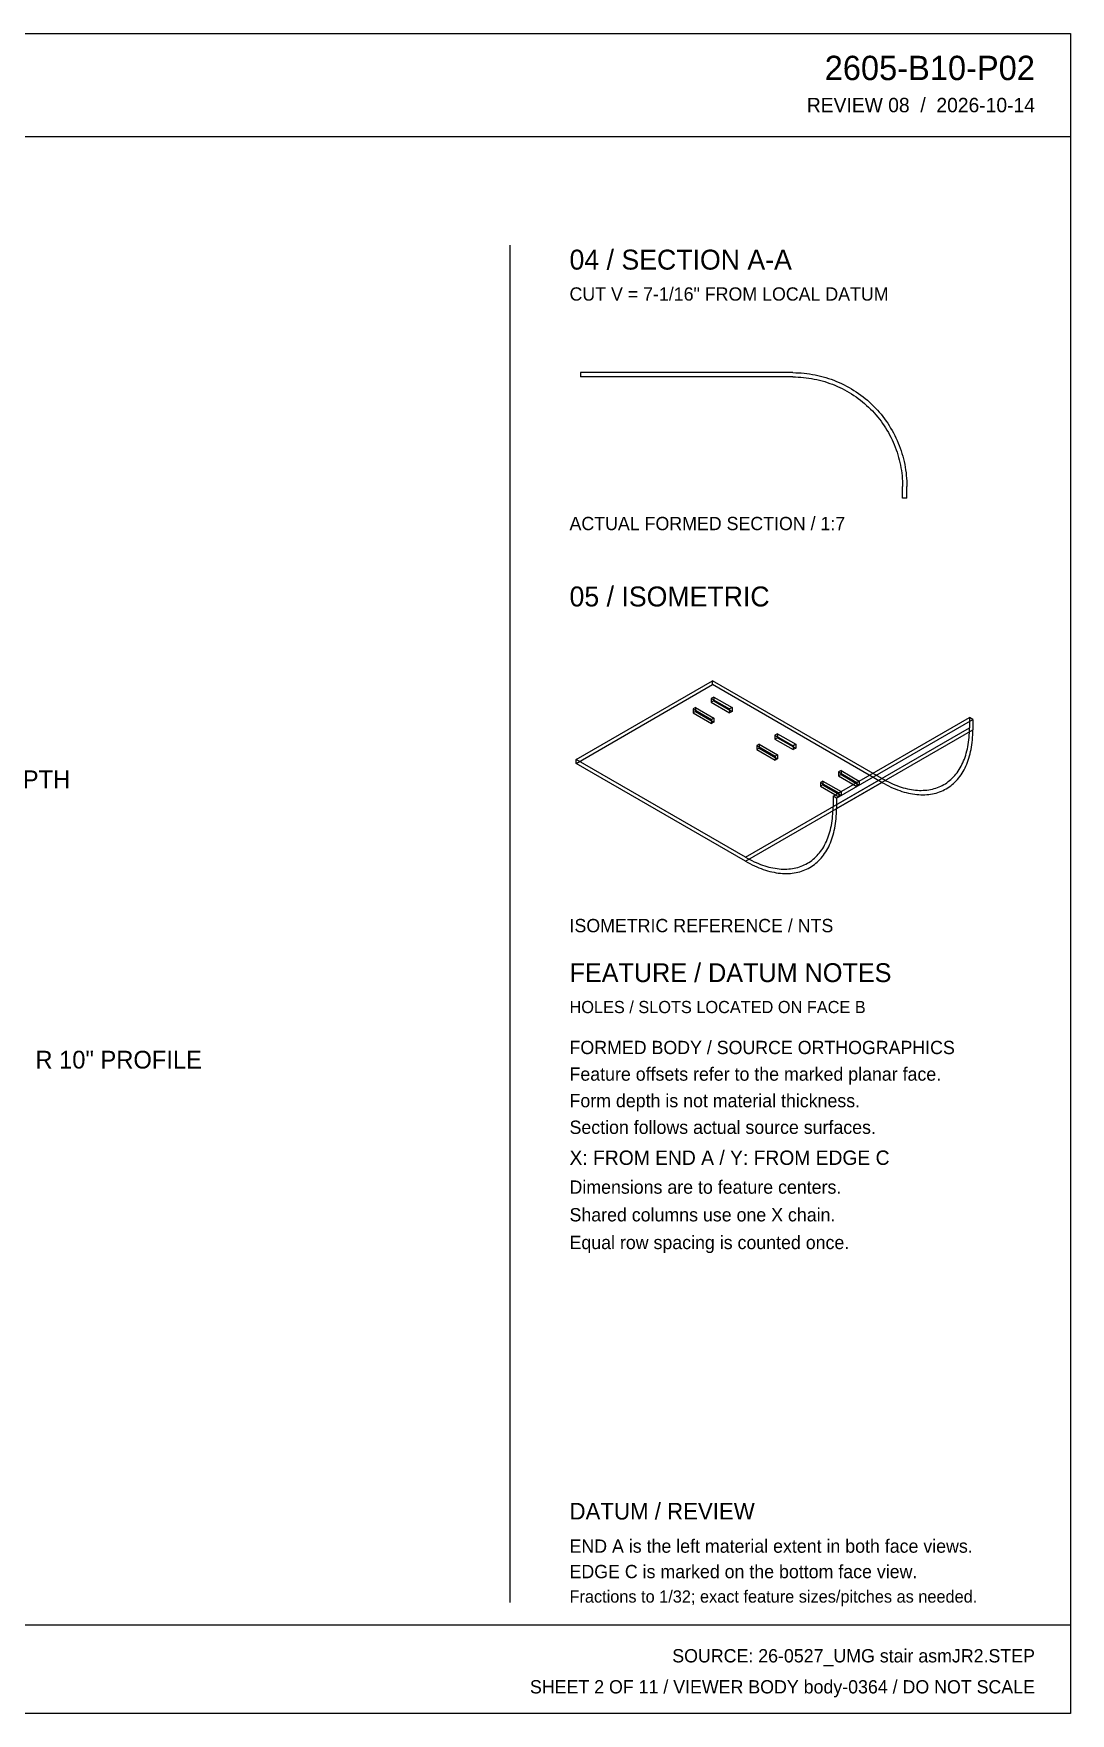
# Model space of a CAD drawing. Header units: inches. Extents: x 2 to 134, y 2 to 86.
# Drawn here: x 82.1 to 134.1, y 1.9 to 86.1 of the extents above; entities that cross this region are included whole.
import ezdxf
from ezdxf.enums import TextEntityAlignment as Align

# ---------------------------------------------------------------- set-up
doc = ezdxf.new("R2010")
doc.units = ezdxf.units.IN
doc.header["$MEASUREMENT"] = 0

msp = doc.modelspace()

# ---------------------------------------------------------------- linework, layer by layer
at = {"layer": 'OUTLINE'}
for p, q in [((1.889, 86.111), (134.111, 86.111)), ((134.111, 86.111), (134.111, 1.889)), ((1.889, 80.944), (134.111, 80.944)), ((106, 75.5), (106, 7.444)), ((109.556, 69.111), (109.556, 68.897)), ((120.198, 69.111), (109.556, 69.111)), ((120.198, 69.111), (120.339, 69.109)), ((120.339, 69.109), (120.479, 69.104)), ((120.479, 69.104), (120.619, 69.096)), ((120.619, 69.096), (120.759, 69.084)), ((120.759, 69.084), (120.898, 69.068)), ((120.898, 69.068), (121.037, 69.049)), ((120.198, 68.897), (109.556, 68.897)), ((120.198, 68.897), (120.333, 68.895)), ((120.333, 68.895), (120.468, 68.89)), ((120.468, 68.89), (120.603, 68.882)), ((120.603, 68.882), (120.738, 68.87)), ((120.738, 68.87), (120.872, 68.855)), ((120.872, 68.855), (121.005, 68.837)), ((121.005, 68.837), (121.139, 68.816)), ((121.037, 69.049), (121.175, 69.027)), ((121.139, 68.816), (121.271, 68.791)), ((121.175, 69.027), (121.313, 69.001)), ((121.271, 68.791), (121.403, 68.763)), ((121.313, 69.001), (121.45, 68.972)), ((121.403, 68.763), (121.535, 68.732)), ((121.45, 68.972), (121.587, 68.94)), ((121.535, 68.732), (121.665, 68.698)), ((121.587, 68.94), (121.722, 68.904)), ((121.665, 68.698), (121.795, 68.66)), ((121.722, 68.904), (121.857, 68.865)), ((121.795, 68.66), (121.924, 68.619)), ((121.857, 68.865), (121.991, 68.823)), ((121.924, 68.619), (122.051, 68.575)), ((121.991, 68.823), (122.123, 68.777)), ((122.051, 68.575), (122.178, 68.528)), ((122.123, 68.777), (122.255, 68.728)), ((122.178, 68.528), (122.303, 68.478)), ((122.255, 68.728), (122.385, 68.676)), ((122.303, 68.478), (122.427, 68.425)), ((122.385, 68.676), (122.514, 68.621)), ((122.427, 68.425), (122.55, 68.369)), ((122.514, 68.621), (122.642, 68.562)), ((122.55, 68.369), (122.671, 68.31)), ((122.642, 68.562), (122.768, 68.501)), ((122.671, 68.31), (122.791, 68.247)), ((122.768, 68.501), (122.892, 68.436)), ((122.791, 68.247), (122.909, 68.182)), ((122.892, 68.436), (123.015, 68.369)), ((123.015, 68.369), (123.136, 68.298)), ((123.136, 68.298), (123.256, 68.225)), ((123.256, 68.225), (123.373, 68.148)), ((122.909, 68.182), (123.026, 68.114)), ((123.026, 68.114), (123.141, 68.044)), ((123.141, 68.044), (123.254, 67.97)), ((123.254, 67.97), (123.365, 67.894)), ((123.365, 67.894), (123.475, 67.814)), ((123.373, 68.148), (123.489, 68.069)), ((123.475, 67.814), (123.582, 67.733)), ((123.489, 68.069), (123.602, 67.987)), ((123.582, 67.733), (123.688, 67.648)), ((123.602, 67.987), (123.714, 67.902)), ((123.688, 67.648), (123.791, 67.561)), ((123.714, 67.902), (123.824, 67.814)), ((123.791, 67.561), (123.892, 67.472)), ((123.824, 67.814), (123.931, 67.724)), ((123.892, 67.472), (123.991, 67.38)), ((123.931, 67.724), (124.036, 67.631)), ((123.991, 67.38), (124.087, 67.286)), ((124.036, 67.631), (124.139, 67.535)), ((124.139, 67.535), (124.239, 67.437)), ((124.239, 67.437), (124.337, 67.337)), ((124.087, 67.286), (124.182, 67.189)), ((124.182, 67.189), (124.274, 67.09)), ((124.274, 67.09), (124.363, 66.989)), ((124.337, 67.337), (124.432, 67.234)), ((124.363, 66.989), (124.45, 66.886)), ((124.432, 67.234), (124.525, 67.129)), ((124.45, 66.886), (124.534, 66.781)), ((124.525, 67.129), (124.616, 67.022)), ((124.534, 66.781), (124.616, 66.673)), ((124.616, 67.022), (124.703, 66.912)), ((124.616, 66.673), (124.695, 66.564)), ((124.695, 66.564), (124.771, 66.452)), ((124.703, 66.912), (124.788, 66.801)), ((124.788, 66.801), (124.87, 66.687)), ((124.87, 66.687), (124.95, 66.572)), ((124.95, 66.572), (125.026, 66.454)), ((124.771, 66.452), (124.845, 66.339)), ((124.845, 66.339), (124.916, 66.224)), ((124.916, 66.224), (124.984, 66.108)), ((124.984, 66.108), (125.049, 65.99)), ((125.026, 66.454), (125.1, 66.335)), ((125.049, 65.99), (125.111, 65.87)), ((125.1, 66.335), (125.17, 66.213)), ((125.111, 65.87), (125.17, 65.748)), ((125.17, 66.213), (125.238, 66.091)), ((125.17, 65.748), (125.227, 65.626)), ((125.238, 66.091), (125.303, 65.966)), ((125.303, 65.966), (125.364, 65.84)), ((125.364, 65.84), (125.422, 65.712)), ((125.422, 65.712), (125.478, 65.584)), ((125.227, 65.626), (125.28, 65.502)), ((125.28, 65.502), (125.33, 65.376)), ((125.33, 65.376), (125.377, 65.25)), ((125.377, 65.25), (125.421, 65.122)), ((125.421, 65.122), (125.462, 64.993)), ((125.462, 64.993), (125.499, 64.864)), ((125.478, 65.584), (125.53, 65.453)), ((125.499, 64.864), (125.534, 64.733)), ((125.53, 65.453), (125.579, 65.322)), ((125.579, 65.322), (125.624, 65.189)), ((125.624, 65.189), (125.667, 65.056)), ((125.667, 65.056), (125.706, 64.921)), ((125.706, 64.921), (125.741, 64.785)), ((125.534, 64.733), (125.565, 64.602)), ((125.565, 64.602), (125.593, 64.47)), ((125.593, 64.47), (125.617, 64.337)), ((125.617, 64.337), (125.639, 64.204)), ((125.639, 64.204), (125.657, 64.07)), ((125.657, 64.07), (125.672, 63.936)), ((125.741, 64.785), (125.774, 64.649)), ((125.774, 64.649), (125.803, 64.512)), ((125.803, 64.512), (125.829, 64.374)), ((125.829, 64.374), (125.851, 64.235)), ((125.851, 64.235), (125.87, 64.096)), ((125.87, 64.096), (125.885, 63.957)), ((125.672, 63.936), (125.684, 63.801)), ((125.684, 63.801), (125.692, 63.667)), ((125.692, 63.667), (125.697, 63.532)), ((125.697, 63.532), (125.698, 63.397)), ((125.698, 62.825), (125.698, 63.397)), ((125.885, 63.957), (125.897, 63.817)), ((125.897, 63.817), (125.906, 63.677)), ((125.906, 63.677), (125.911, 63.537)), ((125.911, 63.537), (125.913, 63.397)), ((125.913, 62.825), (125.913, 63.397)), ((125.913, 62.825), (125.698, 62.825)), ((109.333, 49.72), (116.172, 53.668)), ((109.333, 49.522), (116.172, 53.471)), ((124.663, 48.766), (116.172, 53.668)), ((116.172, 53.471), (116.172, 53.668)), ((124.663, 48.568), (116.172, 53.471)), ((115.317, 52.322), (115.198, 52.253)), ((115.198, 52.253), (115.198, 52.056)), ((115.198, 52.253), (116.115, 51.724)), ((115.317, 52.322), (115.317, 52.125)), ((115.317, 52.322), (116.234, 51.793)), ((116.229, 52.849), (116.109, 52.78)), ((116.109, 52.78), (116.109, 52.582)), ((116.109, 52.78), (117.027, 52.25)), ((116.229, 52.651), (116.109, 52.582)), ((116.109, 52.582), (117.027, 52.053)), ((116.229, 52.849), (117.146, 52.319)), ((116.229, 52.849), (116.229, 52.651)), ((116.229, 52.651), (117.146, 52.122)), ((117.146, 52.319), (117.027, 52.25)), ((117.027, 52.25), (117.027, 52.053)), ((117.146, 52.319), (117.146, 52.122)), ((115.317, 52.125), (115.198, 52.056)), ((115.198, 52.056), (116.115, 51.526)), ((115.317, 52.125), (116.234, 51.595)), ((116.234, 51.793), (116.115, 51.724)), ((116.115, 51.724), (116.115, 51.526)), ((116.234, 51.595), (116.115, 51.526)), ((116.234, 51.793), (116.234, 51.595)), ((117.146, 52.122), (117.027, 52.053)), ((122.213, 47.877), (129.051, 51.826)), ((122.384, 47.779), (129.222, 51.727)), ((129.051, 51.826), (129.051, 51.299)), ((129.222, 51.727), (129.051, 51.826)), ((129.222, 51.727), (129.222, 51.2)), ((119.42, 51.006), (119.301, 50.937)), ((119.301, 50.937), (120.218, 50.408)), ((119.301, 50.937), (119.301, 50.74)), ((119.42, 50.809), (119.301, 50.74)), ((119.301, 50.74), (120.218, 50.21)), ((119.42, 51.006), (120.338, 50.477)), ((119.42, 51.006), (119.42, 50.809)), ((119.42, 50.809), (120.338, 50.279)), ((122.213, 47.351), (129.051, 51.299)), ((122.384, 47.252), (129.222, 51.2)), ((128.987, 50.47), (129.004, 50.583)), ((129.004, 50.583), (129.018, 50.698)), ((129.018, 50.698), (129.03, 50.815)), ((129.03, 50.815), (129.039, 50.933)), ((129.039, 50.933), (129.046, 51.054)), ((129.046, 51.054), (129.05, 51.176)), ((129.05, 51.176), (129.051, 51.299)), ((129.173, 50.456), (129.188, 50.576)), ((129.188, 50.576), (129.2, 50.697)), ((129.2, 50.697), (129.21, 50.82)), ((129.21, 50.82), (129.217, 50.945)), ((129.217, 50.945), (129.221, 51.072)), ((129.221, 51.072), (129.222, 51.2)), ((109.333, 49.522), (109.333, 49.72)), ((117.825, 44.817), (109.333, 49.72)), ((118.508, 50.48), (118.389, 50.411)), ((118.389, 50.411), (119.306, 49.881)), ((118.389, 50.411), (118.389, 50.213)), ((118.508, 50.282), (118.389, 50.213)), ((118.389, 50.213), (119.306, 49.684)), ((118.508, 50.48), (118.508, 50.282)), ((118.508, 50.48), (119.426, 49.95)), ((118.508, 50.282), (119.426, 49.753)), ((119.426, 49.95), (119.306, 49.881)), ((119.306, 49.881), (119.306, 49.684)), ((119.426, 49.753), (119.306, 49.684)), ((119.426, 49.95), (119.426, 49.753)), ((120.338, 50.477), (120.218, 50.408)), ((120.218, 50.408), (120.218, 50.21)), ((120.338, 50.279), (120.218, 50.21)), ((120.338, 50.477), (120.338, 50.279)), ((128.757, 49.645), (128.795, 49.74)), ((128.795, 49.74), (128.83, 49.838)), ((128.83, 49.838), (128.862, 49.937)), ((128.862, 49.937), (128.892, 50.039)), ((128.892, 50.039), (128.92, 50.144)), ((128.92, 50.144), (128.945, 50.251)), ((128.945, 50.251), (128.967, 50.359)), ((128.967, 50.359), (128.987, 50.47)), ((128.992, 49.682), (129.026, 49.786)), ((129.026, 49.786), (129.057, 49.892)), ((129.057, 49.892), (129.086, 50)), ((129.086, 50), (129.111, 50.111)), ((129.111, 50.111), (129.135, 50.224)), ((129.135, 50.224), (129.155, 50.339)), ((129.155, 50.339), (129.173, 50.456)), ((117.825, 44.62), (109.333, 49.522)), ((122.612, 49.164), (122.492, 49.095)), ((122.492, 49.095), (123.409, 48.565)), ((122.492, 49.095), (122.492, 48.897)), ((122.612, 48.966), (122.492, 48.897)), ((122.492, 48.897), (123.409, 48.368)), ((122.612, 49.164), (122.612, 48.966)), ((122.612, 49.164), (123.529, 48.634)), ((122.612, 48.966), (123.529, 48.437)), ((128.251, 48.844), (128.312, 48.911)), ((128.312, 48.911), (128.37, 48.981)), ((128.37, 48.981), (128.427, 49.055)), ((128.427, 49.055), (128.481, 49.131)), ((128.481, 49.131), (128.533, 49.21)), ((128.515, 48.792), (128.574, 48.868)), ((128.533, 49.21), (128.583, 49.291)), ((128.574, 48.868), (128.63, 48.948)), ((128.583, 49.291), (128.63, 49.376)), ((128.63, 49.376), (128.675, 49.463)), ((128.63, 48.948), (128.684, 49.03)), ((128.675, 49.463), (128.717, 49.553)), ((128.684, 49.03), (128.735, 49.115)), ((128.717, 49.553), (128.757, 49.645)), ((128.735, 49.115), (128.785, 49.202)), ((128.785, 49.202), (128.831, 49.293)), ((128.831, 49.293), (128.875, 49.386)), ((128.875, 49.386), (128.917, 49.482)), ((128.917, 49.482), (128.956, 49.581)), ((128.956, 49.581), (128.992, 49.682)), ((117.825, 44.817), (124.663, 48.766)), ((117.825, 44.62), (124.663, 48.568)), ((121.7, 48.637), (121.58, 48.568)), ((121.58, 48.568), (121.58, 48.371)), ((121.58, 48.568), (122.498, 48.039)), ((121.7, 48.44), (121.58, 48.371)), ((121.58, 48.371), (122.498, 47.841)), ((121.7, 48.637), (122.617, 48.108)), ((121.7, 48.637), (121.7, 48.44)), ((121.7, 48.44), (122.617, 47.91)), ((122.617, 48.108), (122.498, 48.039)), ((122.498, 48.039), (122.498, 47.841)), ((122.617, 48.108), (122.617, 47.91)), ((123.529, 48.634), (123.409, 48.565)), ((123.409, 48.565), (123.409, 48.368)), ((123.529, 48.437), (123.409, 48.368)), ((123.529, 48.634), (123.529, 48.437)), ((124.663, 48.766), (124.771, 48.705)), ((124.663, 48.568), (124.775, 48.505)), ((124.771, 48.705), (124.878, 48.647)), ((124.775, 48.505), (124.887, 48.445)), ((124.878, 48.647), (124.986, 48.593)), ((124.887, 48.445), (124.999, 48.389)), ((124.986, 48.593), (125.093, 48.542)), ((124.999, 48.389), (125.11, 48.336)), ((125.093, 48.542), (125.2, 48.494)), ((125.11, 48.336), (125.221, 48.286)), ((125.2, 48.494), (125.307, 48.449)), ((125.221, 48.286), (125.332, 48.239)), ((125.307, 48.449), (125.413, 48.407)), ((125.332, 48.239), (125.443, 48.196)), ((125.413, 48.407), (125.519, 48.369)), ((125.443, 48.196), (125.553, 48.156)), ((125.519, 48.369), (125.625, 48.334)), ((125.553, 48.156), (125.662, 48.119)), ((125.625, 48.334), (125.729, 48.302)), ((125.662, 48.119), (125.771, 48.086)), ((125.729, 48.302), (125.834, 48.273)), ((125.771, 48.086), (125.879, 48.057)), ((125.834, 48.273), (125.937, 48.248)), ((125.879, 48.057), (125.987, 48.031)), ((125.937, 48.248), (126.04, 48.227)), ((125.987, 48.031), (126.093, 48.008)), ((126.04, 48.227), (126.141, 48.208)), ((126.093, 48.008), (126.199, 47.989)), ((126.141, 48.208), (126.242, 48.193)), ((126.242, 48.193), (126.342, 48.182)), ((126.342, 48.182), (126.441, 48.174)), ((126.441, 48.174), (126.539, 48.169)), ((126.539, 48.169), (126.636, 48.168)), ((126.636, 48.168), (126.732, 48.17)), ((126.732, 48.17), (126.826, 48.175)), ((126.826, 48.175), (126.919, 48.184)), ((126.919, 48.184), (127.011, 48.196)), ((127.011, 48.196), (127.101, 48.212)), ((127.101, 48.212), (127.19, 48.231)), ((127.19, 48.231), (127.277, 48.254)), ((127.196, 47.993), (127.288, 48.013)), ((127.277, 48.254), (127.363, 48.279)), ((127.288, 48.013), (127.379, 48.036)), ((127.363, 48.279), (127.447, 48.309)), ((127.379, 48.036), (127.468, 48.063)), ((127.447, 48.309), (127.529, 48.341)), ((127.468, 48.063), (127.555, 48.093)), ((127.529, 48.341), (127.61, 48.377)), ((127.555, 48.093), (127.641, 48.127)), ((127.61, 48.377), (127.689, 48.416)), ((127.641, 48.127), (127.725, 48.164)), ((127.689, 48.416), (127.766, 48.458)), ((127.725, 48.164), (127.807, 48.205)), ((127.766, 48.458), (127.841, 48.504)), ((127.807, 48.205), (127.887, 48.249)), ((127.841, 48.504), (127.915, 48.553)), ((127.887, 48.249), (127.965, 48.296)), ((127.915, 48.553), (127.986, 48.605)), ((127.965, 48.296), (128.041, 48.347)), ((127.986, 48.605), (128.055, 48.66)), ((128.041, 48.347), (128.115, 48.401)), ((128.055, 48.66), (128.123, 48.718)), ((128.115, 48.401), (128.187, 48.458)), ((128.123, 48.718), (128.188, 48.779)), ((128.187, 48.458), (128.257, 48.519)), ((128.188, 48.779), (128.251, 48.844)), ((128.257, 48.519), (128.325, 48.582)), ((128.325, 48.582), (128.391, 48.649)), ((128.391, 48.649), (128.454, 48.719)), ((128.454, 48.719), (128.515, 48.792)), ((122.207, 47.105), (122.211, 47.227)), ((122.211, 47.227), (122.213, 47.351)), ((122.384, 47.779), (122.213, 47.877)), ((122.213, 47.877), (122.213, 47.351)), ((122.382, 47.124), (122.384, 47.252)), ((122.384, 47.779), (122.384, 47.252)), ((122.617, 47.91), (122.498, 47.841)), ((126.199, 47.989), (126.304, 47.974)), ((126.304, 47.974), (126.408, 47.962)), ((126.408, 47.962), (126.511, 47.953)), ((126.511, 47.953), (126.612, 47.948)), ((126.612, 47.948), (126.713, 47.947)), ((126.713, 47.947), (126.812, 47.949)), ((126.812, 47.949), (126.91, 47.955)), ((126.91, 47.955), (127.007, 47.964)), ((127.007, 47.964), (127.102, 47.977)), ((127.102, 47.977), (127.196, 47.993)), ((122.106, 46.302), (122.128, 46.411)), ((122.128, 46.411), (122.148, 46.522)), ((122.148, 46.522), (122.165, 46.635)), ((122.165, 46.635), (122.18, 46.75)), ((122.18, 46.75), (122.192, 46.866)), ((122.192, 46.866), (122.201, 46.985)), ((122.201, 46.985), (122.207, 47.105)), ((122.296, 46.276), (122.317, 46.391)), ((122.317, 46.391), (122.334, 46.508)), ((122.334, 46.508), (122.349, 46.627)), ((122.349, 46.627), (122.362, 46.749)), ((122.362, 46.749), (122.371, 46.872)), ((122.371, 46.872), (122.378, 46.997)), ((122.378, 46.997), (122.382, 47.124)), ((121.791, 45.428), (121.836, 45.515)), ((121.836, 45.515), (121.879, 45.605)), ((121.879, 45.605), (121.919, 45.697)), ((121.919, 45.697), (121.956, 45.792)), ((121.956, 45.792), (121.991, 45.889)), ((121.991, 45.889), (122.024, 45.989)), ((122.024, 45.989), (122.054, 46.091)), ((122.037, 45.438), (122.078, 45.534)), ((122.054, 46.091), (122.081, 46.196)), ((122.078, 45.534), (122.117, 45.632)), ((122.081, 46.196), (122.106, 46.302)), ((122.117, 45.632), (122.154, 45.734)), ((122.154, 45.734), (122.187, 45.837)), ((122.187, 45.837), (122.218, 45.943)), ((122.218, 45.943), (122.247, 46.052)), ((122.247, 46.052), (122.273, 46.163)), ((122.273, 46.163), (122.296, 46.276)), ((117.825, 44.817), (117.932, 44.757)), ((117.932, 44.757), (118.04, 44.699)), ((118.04, 44.699), (118.147, 44.645)), ((118.147, 44.645), (118.255, 44.593)), ((121.076, 44.604), (121.147, 44.656)), ((121.147, 44.656), (121.217, 44.711)), ((121.217, 44.711), (121.284, 44.77)), ((121.284, 44.77), (121.349, 44.831)), ((121.349, 44.831), (121.412, 44.895)), ((121.412, 44.895), (121.473, 44.963)), ((121.473, 44.963), (121.532, 45.033)), ((121.486, 44.634), (121.552, 44.701)), ((121.532, 45.033), (121.588, 45.106)), ((121.552, 44.701), (121.615, 44.771)), ((121.588, 45.106), (121.643, 45.182)), ((121.615, 44.771), (121.676, 44.844)), ((121.643, 45.182), (121.695, 45.261)), ((121.676, 44.844), (121.735, 44.92)), ((121.695, 45.261), (121.744, 45.343)), ((121.735, 44.92), (121.791, 44.999)), ((121.744, 45.343), (121.791, 45.428)), ((121.791, 44.999), (121.845, 45.081)), ((121.845, 45.081), (121.897, 45.166)), ((121.897, 45.166), (121.946, 45.254)), ((121.946, 45.254), (121.993, 45.345)), ((121.993, 45.345), (122.037, 45.438)), ((117.825, 44.62), (117.936, 44.557)), ((117.936, 44.557), (118.048, 44.497)), ((118.048, 44.497), (118.16, 44.44)), ((118.16, 44.44), (118.271, 44.387)), ((118.255, 44.593), (118.362, 44.545)), ((118.271, 44.387), (118.383, 44.337)), ((118.362, 44.545), (118.468, 44.5)), ((118.383, 44.337), (118.494, 44.291)), ((118.468, 44.5), (118.575, 44.459)), ((118.494, 44.291), (118.604, 44.247)), ((118.575, 44.459), (118.681, 44.42)), ((118.604, 44.247), (118.714, 44.207)), ((118.681, 44.42), (118.786, 44.385)), ((118.714, 44.207), (118.823, 44.171)), ((118.786, 44.385), (118.891, 44.354)), ((118.823, 44.171), (118.932, 44.138)), ((118.891, 44.354), (118.995, 44.325)), ((118.932, 44.138), (119.041, 44.108)), ((118.995, 44.325), (119.098, 44.3)), ((119.041, 44.108), (119.148, 44.082)), ((119.098, 44.3), (119.201, 44.278)), ((119.148, 44.082), (119.255, 44.06)), ((119.201, 44.278), (119.303, 44.26)), ((119.255, 44.06), (119.36, 44.041)), ((119.303, 44.26), (119.404, 44.245)), ((119.36, 44.041), (119.465, 44.025)), ((119.404, 44.245), (119.504, 44.233)), ((119.465, 44.025), (119.569, 44.013)), ((119.504, 44.233), (119.603, 44.225)), ((119.569, 44.013), (119.672, 44.005)), ((119.603, 44.225), (119.701, 44.221)), ((119.672, 44.005), (119.774, 44)), ((119.701, 44.221), (119.798, 44.219)), ((119.774, 44), (119.874, 43.998)), ((119.798, 44.219), (119.893, 44.221)), ((119.874, 43.998), (119.974, 44.001)), ((119.893, 44.221), (119.987, 44.227)), ((119.974, 44.001), (120.072, 44.006)), ((119.987, 44.227), (120.081, 44.236)), ((120.072, 44.006), (120.168, 44.016)), ((120.081, 44.236), (120.172, 44.248)), ((120.168, 44.016), (120.264, 44.028)), ((120.172, 44.248), (120.262, 44.264)), ((120.262, 44.264), (120.351, 44.283)), ((120.264, 44.028), (120.357, 44.045)), ((120.351, 44.283), (120.439, 44.305)), ((120.357, 44.045), (120.45, 44.064)), ((120.439, 44.305), (120.524, 44.331)), ((120.45, 44.064), (120.54, 44.088)), ((120.524, 44.331), (120.608, 44.36)), ((120.54, 44.088), (120.629, 44.115)), ((120.608, 44.36), (120.691, 44.393)), ((120.629, 44.115), (120.717, 44.145)), ((120.691, 44.393), (120.771, 44.428)), ((120.717, 44.145), (120.802, 44.179)), ((120.771, 44.428), (120.85, 44.468)), ((120.802, 44.179), (120.886, 44.216)), ((120.85, 44.468), (120.927, 44.51)), ((120.886, 44.216), (120.968, 44.256)), ((120.927, 44.51), (121.003, 44.555)), ((120.968, 44.256), (121.048, 44.3)), ((121.003, 44.555), (121.076, 44.604)), ((121.048, 44.3), (121.126, 44.348)), ((121.126, 44.348), (121.203, 44.399)), ((121.203, 44.399), (121.277, 44.453)), ((121.277, 44.453), (121.349, 44.51)), ((121.349, 44.51), (121.419, 44.57)), ((121.419, 44.57), (121.486, 44.634)), ((1.889, 6.333), (134.111, 6.333)), ((134.111, 1.889), (1.889, 1.889))]:
    msp.add_line(p, q, dxfattribs=at)

# ---------------------------------------------------------------- texts
at = {"layer": 'ANNOTATION'}
for s, height, p in [('2605-B10-P02', 1.22222, (132.333, 83.778)), ('REVIEW 08  /  2026-10-14', 0.72222, (132.333, 82.167)), ('SOURCE: 26-0527_UMG stair asmJR2.STEP', 0.66667, (132.333, 4.444)), ('SHEET 2 OF 11 / VIEWER BODY body-0364 / DO NOT SCALE', 0.66667, (132.333, 2.889))]:
    msp.add_text(s, height=height, dxfattribs=at).set_placement(p, align=Align.RIGHT)
for s, height, p in [('04 / SECTION A-A', 1, (109, 74.278)), ('CUT V = 7-1/16" FROM LOCAL DATUM', 0.66667, (109, 72.722)), ('ACTUAL FORMED SECTION / 1:7', 0.66667, (109, 61.214)), ('05 / ISOMETRIC', 1, (109, 57.389)), ('11" FORM DEPTH', 0.88889, (74.035, 48.278)), ('ISOMETRIC REFERENCE / NTS', 0.66667, (109, 41.056)), ('FEATURE / DATUM NOTES', 0.94444, (109, 38.556)), ('HOLES / SLOTS LOCATED ON FACE B', 0.61111, (109, 37)), ('FORMED BODY / SOURCE ORTHOGRAPHICS', 0.66667, (109, 34.944)), ('R 10" PROFILE', 0.88889, (82.222, 34.222)), ('Feature offsets refer to the marked planar face.', 0.66667, (109, 33.611)), ('Form depth is not material thickness.', 0.66667, (109, 32.278)), ('Section follows actual source surfaces.', 0.66667, (109, 30.944)), ('X: FROM END A / Y: FROM EDGE C', 0.72222, (109, 29.389)), ('Dimensions are to feature centers.', 0.66667, (109, 27.944)), ('Shared columns use one X chain.', 0.66667, (109, 26.556)), ('Equal row spacing is counted once.', 0.66667, (109, 25.167)), ('DATUM / REVIEW', 0.83333, (109, 11.611)), ('END A is the left material extent in both face views.', 0.66667, (109, 9.944)), ('EDGE C is marked on the bottom face view.', 0.66667, (109, 8.667)), ('Fractions to 1/32; exact feature sizes/pitches as needed.', 0.61111, (109, 7.444))]:
    msp.add_text(s, height=height, dxfattribs=at).set_placement(p)

doc.saveas('drawing.dxf')
